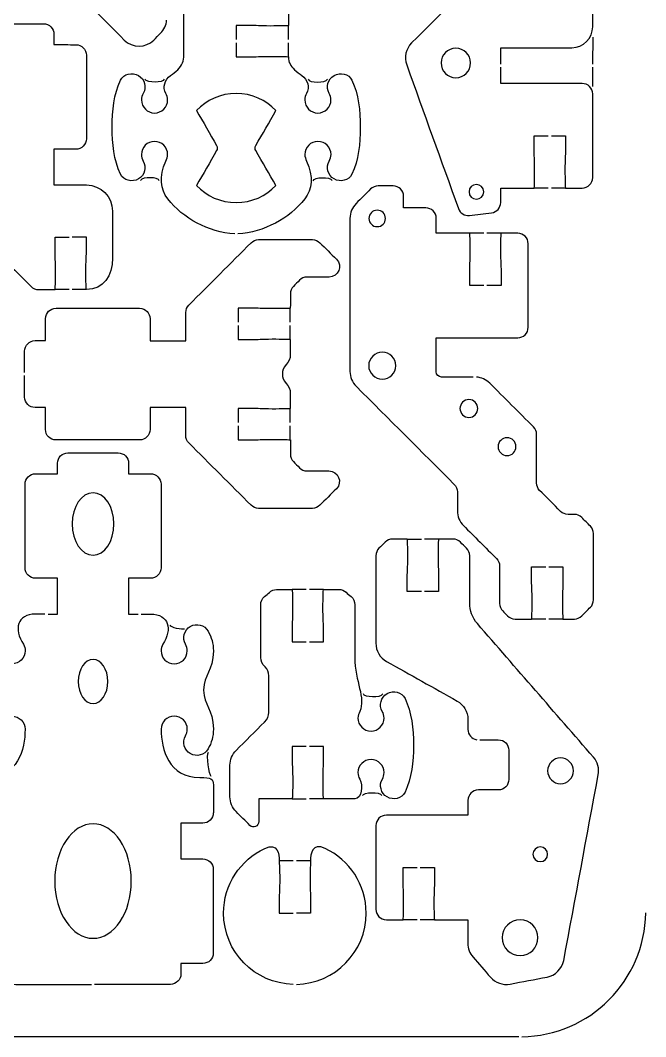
# Model space of a CAD drawing. Extents: x 0 to 410, y 0 to 455.
# Drawn here: x 75.2 to 135, y 230 to 327.2 of the extents above; entities that cross this region are included whole.
import ezdxf

# ---------------------------------------------------------------- set-up
doc = ezdxf.new("R2010")
doc.units = 0
doc.header["$MEASUREMENT"] = 0
doc.layers.add('DEFAULT', color=18, linetype='CONTINUOUS')

msp = doc.modelspace()

# ---------------------------------------------------------------- linework, layer by layer
at = {"layer": 'DEFAULT', "color": 1}
for points in [[(100.879, 325.335), (100.879, 326.687)], [(129.981, 325.565), (129.977, 323.004)], [(100.879, 323.684), (100.879, 325.036)], [(129.977, 322.704), (129.977, 320.841)], [(125.728, 311.14), (124.381, 311.14)], [(127.379, 311.14), (126.028, 311.14)], [(119.562, 306.829), (118.214, 306.829)], [(121.213, 306.829), (119.862, 306.829)], [(79.899, 301.435), (78.551, 301.435)], [(81.55, 301.435), (80.199, 301.435)], [(101.058, 298.309), (101.058, 299.66)], [(101.058, 296.658), (101.058, 298.009)], [(101.058, 288.714), (101.058, 290.065)], [(101.058, 287.063), (101.058, 288.414)], [(112.242, 277.58), (112.245, 277.58), (113.593, 277.58)], [(115.244, 277.58), (113.893, 277.58)], [(102.579, 272.757), (101.231, 272.757)], [(104.23, 272.757), (102.879, 272.757)], [(125.488, 269.935), (124.141, 269.935)], [(127.139, 269.935), (125.788, 269.935)], [(101.231, 252.755), (101.238, 252.755), (102.579, 252.755)], [(104.23, 252.755), (102.879, 252.755)], [(101.344, 246.818), (99.993, 246.818)], [(102.995, 246.818), (101.644, 246.818)], [(113.194, 241.177), (111.843, 241.177)], [(114.845, 241.177), (113.494, 241.177)], [(122.901, 230), (17.203, 230)]]:
    msp.add_lwpolyline(points, dxfattribs=at)
for points, knots in [([(125.33, 329.541), (124.88, 329.541), (124.431, 329.541), (123.982, 329.541), (123.982, 330.04), (123.982, 330.54), (123.982, 331.04), (123.982, 331.326), (124.031, 331.823), (124.031, 332.79), (124.031, 333.756), (124.01, 334.539), (123.982, 334.539), (123.522, 334.539), (123.062, 334.539), (122.603, 334.539), (122.338, 334.539), (122.088, 334.434), (121.901, 334.25), (121.702, 334.053), (121.503, 333.855), (121.304, 333.657), (118.422, 330.776), (115.54, 327.895), (112.658, 325.014), (112.111, 324.464), (111.928, 323.649), (112.192, 322.922), (113.84, 318.341), (115.487, 313.76), (117.135, 309.178), (117.29, 308.741), (117.731, 308.469), (118.193, 308.526), (118.894, 308.609), (119.595, 308.693), (120.295, 308.776), (120.8, 308.836), (121.181, 309.263), (121.181, 309.771), (121.181, 310.227), (121.181, 310.683), (121.181, 311.14), (122.247, 311.14), (123.314, 311.14), (124.381, 311.14), (124.409, 311.14), (124.43, 311.923), (124.43, 312.889), (124.43, 313.856), (124.381, 314.353), (124.381, 314.639), (124.381, 315.139), (124.381, 315.639), (124.381, 316.138), (124.83, 316.138), (125.279, 316.138), (125.728, 316.138)], [0, 0, 0, 0, 3.82, 3.82, 3.82, 8.07, 8.07, 8.07, 9.07, 9.07, 9.07, 10.07, 10.07, 10.07, 13.98, 13.98, 13.98, 14.98, 14.98, 14.98, 17.36296, 17.36296, 17.36296, 52.018264, 52.018264, 52.018264, 53.018264, 53.018264, 53.018264, 94.4207, 94.4207, 94.4207, 95.4207, 95.4207, 95.4207, 101.422842, 101.422842, 101.422842, 102.422842, 102.422842, 102.422842, 106.302842, 106.302842, 106.302842, 115.372842, 115.372842, 115.372842, 116.372842, 116.372842, 116.372842, 117.372842, 117.372842, 117.372842, 121.622842, 121.622842, 121.622842, 125.442842, 125.442842, 125.442842, 125.442842]), ([(121.181, 323.004), (121.181, 323.523), (121.181, 324.043), (121.181, 324.563), (123.448, 324.563), (125.715, 324.563), (127.982, 324.563), (129.087, 324.563), (129.983, 325.459), (129.983, 326.563), (129.983, 328.691), (129.983, 330.82), (129.983, 332.948), (129.983, 333.216), (129.877, 333.47), (129.686, 333.657), (129.49, 333.854), (129.294, 334.05), (129.097, 334.247), (128.91, 334.434), (128.656, 334.539), (128.392, 334.539), (127.921, 334.539), (127.451, 334.539), (126.981, 334.539), (126.956, 334.539), (126.931, 333.756), (126.931, 332.79), (126.931, 331.823), (126.981, 331.326), (126.981, 331.04), (126.981, 330.54), (126.981, 330.04), (126.981, 329.541), (126.53, 329.541), (126.08, 329.541), (125.629, 329.541)], [0, 0, 0, 0, 4.42, 4.42, 4.42, 23.7, 23.7, 23.7, 24.7, 24.7, 24.7, 42.8, 42.8, 42.8, 43.8, 43.8, 43.8, 46.161737, 46.161737, 46.161737, 47.161737, 47.161737, 47.161737, 51.161737, 51.161737, 51.161737, 52.161737, 52.161737, 52.161737, 53.161737, 53.161737, 53.161737, 57.411737, 57.411737, 57.411737, 61.241737, 61.241737, 61.241737, 61.241737]), ([(84.234, 334.088), (84.234, 333.637), (84.234, 333.187), (84.234, 332.737), (83.735, 332.738), (83.235, 332.739), (82.735, 332.74), (82.449, 332.74), (81.948, 332.79), (80.982, 332.79), (80.033, 332.786), (79.257, 332.765), (79.232, 332.74), (79.232, 332.378), (79.232, 332.016), (79.232, 331.654), (79.232, 331.389), (79.338, 331.135), (79.525, 330.948), (81.408, 329.064), (83.29, 327.18), (85.173, 325.297), (85.953, 324.513), (87.219, 324.513), (88.002, 325.297), (88.217, 325.512), (88.433, 325.727), (88.648, 325.942), (88.986, 326.281), (89.191, 326.729), (89.226, 327.209)], [0, 0, 0, 0, 3.83, 3.83, 3.83, 8.080012, 8.080012, 8.080012, 9.080012, 9.080012, 9.080012, 10.080012, 10.080012, 10.080012, 13.160012, 13.160012, 13.160012, 14.160012, 14.160012, 14.160012, 36.808643, 36.808643, 36.808643, 37.808643, 37.808643, 37.808643, 40.396654, 40.396654, 40.396654, 41.396654, 41.396654, 41.396654, 41.396654]), ([(95.735, 306.769), (93.216, 306.906), (90.8, 308.247), (89.332, 310.106), (88.637, 310.988), (88.482, 312.247), (89.152, 313.725), (89.24, 313.916), (89.322, 314.124), (89.322, 314.35), (89.322, 315.041), (88.761, 315.602), (88.073, 315.602), (87.381, 315.602), (86.82, 315.041), (86.82, 314.35), (86.82, 314.124), (86.88, 313.912), (86.99, 313.729), (87.335, 313.129), (87.131, 312.364), (86.531, 312.018), (85.935, 311.672), (85.113, 311.849), (84.82, 312.473), (84.185, 313.821), (84.016, 315.384), (84.016, 316.964), (84.016, 318.541), (84.185, 320.097), (84.82, 321.448), (85.116, 322.072), (85.935, 322.245), (86.535, 321.899), (87.131, 321.557), (87.339, 320.792), (86.993, 320.195), (86.887, 320.012), (86.824, 319.797), (86.824, 319.571), (86.824, 318.88), (87.385, 318.319), (88.073, 318.319), (88.764, 318.319), (89.325, 318.88), (89.325, 319.571), (89.325, 319.797), (89.265, 320.008), (89.156, 320.192), (88.81, 320.788), (89.053, 321.48), (89.604, 321.899), (89.815, 322.062), (90.105, 322.259), (90.299, 322.453), (90.673, 322.827), (90.884, 323.335), (90.884, 323.868), (90.883, 325.171), (90.882, 326.474), (90.881, 327.777), (90.881, 328.041), (90.987, 328.295), (91.177, 328.482), (91.452, 328.759), (91.727, 329.035), (92.003, 329.311), (92.193, 329.498), (92.447, 329.6), (92.712, 329.6), (94.825, 329.6), (96.938, 329.6), (99.051, 329.6), (99.316, 329.6), (99.57, 329.495), (99.757, 329.308), (100.033, 329.031), (100.309, 328.755), (100.586, 328.479), (100.776, 328.292), (100.879, 328.038), (100.879, 327.773), (100.879, 327.411), (100.879, 327.049), (100.879, 326.687), (100.879, 326.662), (100.095, 326.637), (99.129, 326.637), (98.162, 326.637), (97.665, 326.687), (97.379, 326.687), (96.879, 326.687), (96.379, 326.687), (95.88, 326.687), (95.88, 326.236), (95.88, 325.786), (95.88, 325.335)], [0, 0, 0, 0, 1, 1, 1, 2, 2, 2, 3, 3, 3, 4, 4, 4, 5, 5, 5, 6, 6, 6, 7, 7, 7, 8, 8, 8, 9, 9, 9, 10, 10, 10, 11, 11, 11, 12, 12, 12, 13, 13, 13, 14, 14, 14, 15, 15, 15, 16, 16, 16, 17, 17, 17, 18, 18, 18, 19, 19, 19, 30.080005, 30.080005, 30.080005, 31.080005, 31.080005, 31.080005, 34.396343, 34.396343, 34.396343, 35.396343, 35.396343, 35.396343, 53.366343, 53.366343, 53.366343, 54.366343, 54.366343, 54.366343, 57.689745, 57.689745, 57.689745, 58.689745, 58.689745, 58.689745, 61.769745, 61.769745, 61.769745, 62.769745, 62.769745, 62.769745, 63.769745, 63.769745, 63.769745, 68.019745, 68.019745, 68.019745, 71.849745, 71.849745, 71.849745, 71.849745]), ([(70.201, 326.852), (72.618, 326.852), (75.034, 326.852), (77.451, 326.852), (78.004, 326.852), (78.452, 326.404), (78.452, 325.85), (78.452, 325.519), (78.452, 325.187), (78.452, 324.856), (79.151, 324.854), (79.849, 324.853), (80.548, 324.852), (81.102, 324.852), (81.55, 324.404), (81.55, 323.85), (81.55, 321.186), (81.55, 318.521), (81.55, 315.856), (81.55, 315.306), (81.098, 314.854), (80.548, 314.854), (79.849, 314.854), (79.151, 314.854), (78.452, 314.854), (78.452, 313.715), (78.452, 312.575), (78.452, 311.436), (79.486, 311.436), (80.52, 311.436), (81.553, 311.436), (82.933, 311.436), (84.051, 310.318), (84.051, 308.938), (84.051, 307.438), (84.051, 305.937), (84.051, 304.437), (84.051, 302.779), (83.208, 301.435), (81.55, 301.435), (81.522, 301.435), (81.5, 302.218), (81.5, 303.184), (81.5, 304.151), (81.55, 304.649), (81.55, 304.934), (81.55, 305.434), (81.55, 305.934), (81.55, 306.434), (81.099, 306.434), (80.649, 306.434), (80.199, 306.434)], [0, 0, 0, 0, 20.55, 20.55, 20.55, 21.55, 21.55, 21.55, 24.37, 24.37, 24.37, 30.310008, 30.310008, 30.310008, 31.310008, 31.310008, 31.310008, 53.970008, 53.970008, 53.970008, 54.970008, 54.970008, 54.970008, 60.910008, 60.910008, 60.910008, 70.600008, 70.600008, 70.600008, 79.390008, 79.390008, 79.390008, 80.390008, 80.390008, 80.390008, 93.150008, 93.150008, 93.150008, 94.150008, 94.150008, 94.150008, 95.150008, 95.150008, 95.150008, 96.150008, 96.150008, 96.150008, 100.400008, 100.400008, 100.400008, 104.230008, 104.230008, 104.230008, 104.230008]), ([(95.88, 325.036), (95.88, 324.586), (95.88, 324.137), (95.88, 323.688), (96.379, 323.688), (96.879, 323.688), (97.379, 323.688), (97.665, 323.688), (98.162, 323.737), (99.129, 323.737), (100.05, 323.737), (100.804, 323.72), (100.875, 323.688), (100.875, 323.155), (101.087, 322.827), (101.461, 322.453), (101.651, 322.259), (101.944, 322.062), (102.159, 321.899), (102.702, 321.48), (102.96, 320.788), (102.614, 320.192), (102.505, 320.008), (102.445, 319.797), (102.445, 319.571), (102.445, 318.88), (103.006, 318.319), (103.697, 318.319), (104.385, 318.319), (104.946, 318.88), (104.946, 319.571), (104.946, 319.797), (104.883, 320.012), (104.777, 320.195), (104.435, 320.792), (104.639, 321.557), (105.239, 321.899), (105.835, 322.245), (106.657, 322.072), (106.95, 321.448), (107.585, 320.097), (107.754, 318.541), (107.754, 316.964), (107.754, 315.384), (107.585, 313.821), (106.95, 312.473), (106.657, 311.849), (105.835, 311.672), (105.239, 312.018), (104.639, 312.364), (104.435, 313.129), (104.78, 313.729), (104.89, 313.912), (104.95, 314.124), (104.95, 314.35), (104.95, 315.041), (104.389, 315.602), (103.697, 315.602), (103.009, 315.602), (102.448, 315.041), (102.448, 314.35), (102.448, 314.124), (102.53, 313.916), (102.618, 313.725), (103.292, 312.247), (103.133, 310.988), (102.438, 310.106), (100.97, 308.243), (98.55, 306.906), (96.035, 306.765)], [0, 0, 0, 0, 3.82, 3.82, 3.82, 8.07, 8.07, 8.07, 9.07, 9.07, 9.07, 10.07, 10.07, 10.07, 11.07, 11.07, 11.07, 12.07, 12.07, 12.07, 13.07, 13.07, 13.07, 14.07, 14.07, 14.07, 15.07, 15.07, 15.07, 16.07, 16.07, 16.07, 17.07, 17.07, 17.07, 18.07, 18.07, 18.07, 19.07, 19.07, 19.07, 20.07, 20.07, 20.07, 21.07, 21.07, 21.07, 22.07, 22.07, 22.07, 23.07, 23.07, 23.07, 24.07, 24.07, 24.07, 25.07, 25.07, 25.07, 26.07, 26.07, 26.07, 27.07, 27.07, 27.07, 28.07, 28.07, 28.07, 29.07, 29.07, 29.07, 29.07]), ([(118.302, 323.103), (118.302, 322.323), (117.67, 321.692), (116.891, 321.692), (116.115, 321.692), (115.484, 322.323), (115.484, 323.103), (115.484, 323.883), (116.115, 324.514), (116.891, 324.514), (117.67, 324.514), (118.302, 323.883), (118.302, 323.103)], [1, 1, 1, 1, 2, 2, 2, 3, 3, 3, 4, 4, 4, 5, 5, 5, 5]), ([(126.028, 316.138), (126.478, 316.138), (126.929, 316.138), (127.379, 316.138), (127.379, 315.639), (127.379, 315.139), (127.379, 314.639), (127.379, 314.353), (127.33, 313.856), (127.33, 312.889), (127.33, 311.923), (127.355, 311.14), (127.379, 311.14), (127.912, 311.141), (128.445, 311.142), (128.977, 311.143), (129.531, 311.143), (129.979, 311.591), (129.979, 312.145), (129.979, 314.81), (129.979, 317.474), (129.979, 320.139), (129.979, 320.689), (129.528, 321.141), (128.977, 321.141), (126.378, 321.141), (123.78, 321.141), (121.181, 321.141), (121.181, 321.662), (121.181, 322.183), (121.181, 322.704)], [0, 0, 0, 0, 3.83, 3.83, 3.83, 8.08, 8.08, 8.08, 9.08, 9.08, 9.08, 10.08, 10.08, 10.08, 14.610011, 14.610011, 14.610011, 15.610011, 15.610011, 15.610011, 38.270011, 38.270011, 38.270011, 39.270011, 39.270011, 39.270011, 61.370011, 61.370011, 61.370011, 65.800011, 65.800011, 65.800011, 65.800011]), ([(94.005, 315.221), (93.364, 316.331), (92.723, 317.441), (92.082, 318.551), (93.035, 319.56), (94.382, 320.188), (95.878, 320.188), (97.377, 320.188), (98.728, 319.557), (99.677, 318.544), (99.038, 317.436), (98.398, 316.329), (97.758, 315.221), (97.666, 315.066), (97.666, 314.875), (97.758, 314.72), (98.398, 313.611), (99.038, 312.502), (99.677, 311.393), (98.725, 310.381), (97.377, 309.749), (95.878, 309.749), (94.382, 309.749), (93.035, 310.381), (92.082, 311.39), (92.723, 312.5), (93.364, 313.61), (94.005, 314.72), (94.093, 314.875), (94.093, 315.066), (94.005, 315.221)], [0, 0, 0, 0, 10.90028, 10.90028, 10.90028, 11.90028, 11.90028, 11.90028, 12.90028, 12.90028, 12.90028, 23.778239, 23.778239, 23.778239, 24.778239, 24.778239, 24.778239, 35.664859, 35.664859, 35.664859, 36.664859, 36.664859, 36.664859, 37.664859, 37.664859, 37.664859, 48.565139, 48.565139, 48.565139, 49.565139, 49.565139, 49.565139, 49.565139]), ([(119.562, 301.83), (119.112, 301.83), (118.663, 301.83), (118.214, 301.83), (118.214, 302.33), (118.214, 302.829), (118.214, 303.329), (118.214, 303.611), (118.263, 304.109), (118.263, 305.079), (118.263, 306.046), (118.242, 306.829), (118.214, 306.829), (117.147, 306.829), (116.081, 306.829), (115.014, 306.829), (115.014, 307.301), (115.014, 307.774), (115.014, 308.247), (115.014, 308.797), (114.57, 309.249), (114.016, 309.249), (113.31, 309.249), (112.605, 309.249), (111.899, 309.249), (111.899, 309.616), (111.899, 309.983), (111.899, 310.349), (111.899, 310.9), (111.455, 311.344), (110.901, 311.344), (110.418, 311.344), (109.934, 311.344), (109.451, 311.344), (109.186, 311.344), (108.929, 311.238), (108.742, 311.055), (108.279, 310.593), (107.815, 310.131), (107.352, 309.669), (106.978, 309.291), (106.766, 308.783), (106.766, 308.247), (106.766, 303.369), (106.766, 298.491), (106.766, 293.614), (106.766, 293.077), (106.978, 292.569), (107.352, 292.195), (110.482, 289.066), (113.613, 285.937), (116.743, 282.808), (116.93, 282.618), (117.036, 282.367), (117.036, 282.102), (117.036, 281.497), (117.036, 280.891), (117.036, 280.286), (117.036, 279.753), (117.247, 279.245), (117.621, 278.871), (118.676, 277.817), (119.731, 276.764), (120.786, 275.71), (120.973, 275.52), (121.079, 275.269), (121.079, 275.005), (121.079, 273.808), (121.079, 272.61), (121.079, 271.413), (121.079, 271.149), (121.184, 270.891), (121.371, 270.708), (121.529, 270.548), (121.687, 270.388), (121.844, 270.228), (122.031, 270.045), (122.289, 269.935), (122.553, 269.935), (123.082, 269.935), (123.612, 269.935), (124.141, 269.935), (124.165, 269.935), (124.19, 270.718), (124.19, 271.685), (124.19, 272.652), (124.141, 273.153), (124.141, 273.438), (124.141, 273.938), (124.141, 274.438), (124.141, 274.938), (124.59, 274.938), (125.039, 274.938), (125.488, 274.938)], [0, 0, 0, 0, 3.82, 3.82, 3.82, 8.07, 8.07, 8.07, 9.07, 9.07, 9.07, 10.07, 10.07, 10.07, 19.14, 19.14, 19.14, 23.16, 23.16, 23.16, 24.16, 24.16, 24.16, 30.16, 30.16, 30.16, 33.28, 33.28, 33.28, 34.28, 34.28, 34.28, 38.39, 38.39, 38.39, 39.39, 39.39, 39.39, 44.954935, 44.954935, 44.954935, 45.954935, 45.954935, 45.954935, 87.434935, 87.434935, 87.434935, 88.434935, 88.434935, 88.434935, 126.074229, 126.074229, 126.074229, 127.074229, 127.074229, 127.074229, 132.224229, 132.224229, 132.224229, 133.224229, 133.224229, 133.224229, 145.902656, 145.902656, 145.902656, 146.902656, 146.902656, 146.902656, 157.082656, 157.082656, 157.082656, 158.082656, 158.082656, 158.082656, 159.991897, 159.991897, 159.991897, 160.991897, 160.991897, 160.991897, 165.491897, 165.491897, 165.491897, 166.491897, 166.491897, 166.491897, 167.491897, 167.491897, 167.491897, 171.741897, 171.741897, 171.741897, 175.561897, 175.561897, 175.561897, 175.561897]), ([(119.561, 310.781), (119.561, 310.392), (119.248, 310.075), (118.856, 310.075), (118.468, 310.075), (118.15, 310.392), (118.15, 310.781), (118.15, 311.172), (118.468, 311.486), (118.856, 311.486), (119.248, 311.486), (119.561, 311.172), (119.561, 310.781)], [1, 1, 1, 1, 2, 2, 2, 3, 3, 3, 4, 4, 4, 5, 5, 5, 5]), ([(109.368, 307.451), (108.934, 307.451), (108.581, 307.8), (108.581, 308.234), (108.581, 308.668), (108.934, 309.021), (109.368, 309.021), (109.802, 309.021), (110.155, 308.668), (110.155, 308.234), (110.155, 307.8), (109.802, 307.451), (109.368, 307.451)], [1, 1, 1, 1, 2, 2, 2, 3, 3, 3, 4, 4, 4, 5, 5, 5, 5]), ([(60.2, 306.434), (60.65, 306.434), (61.1, 306.434), (61.551, 306.434), (61.551, 305.934), (61.551, 305.434), (61.551, 304.934), (61.551, 304.649), (61.501, 304.151), (61.501, 303.184), (61.501, 302.218), (61.523, 301.435), (61.551, 301.435), (62.079, 301.435), (62.607, 301.435), (63.135, 301.435), (63.399, 301.435), (63.653, 301.541), (63.84, 301.731), (64.43, 302.32), (65.019, 302.909), (65.608, 303.498), (65.982, 303.876), (66.493, 304.084), (67.022, 304.084), (69.04, 304.084), (71.058, 304.084), (73.076, 304.084), (73.609, 304.084), (74.117, 303.876), (74.491, 303.498), (75.08, 302.909), (75.669, 302.32), (76.258, 301.731), (76.445, 301.541), (76.699, 301.435), (76.967, 301.435), (77.495, 301.435), (78.023, 301.435), (78.551, 301.435), (78.576, 301.435), (78.601, 302.218), (78.601, 303.184), (78.601, 304.151), (78.551, 304.649), (78.551, 304.934), (78.551, 305.434), (78.551, 305.934), (78.551, 306.434), (79, 306.434), (79.45, 306.434), (79.899, 306.434)], [0, 0, 0, 0, 3.83, 3.83, 3.83, 8.08, 8.08, 8.08, 9.08, 9.08, 9.08, 10.08, 10.08, 10.08, 14.57, 14.57, 14.57, 15.57, 15.57, 15.57, 22.65521, 22.65521, 22.65521, 23.65521, 23.65521, 23.65521, 40.81521, 40.81521, 40.81521, 41.81521, 41.81521, 41.81521, 48.90042, 48.90042, 48.90042, 49.90042, 49.90042, 49.90042, 54.39042, 54.39042, 54.39042, 55.39042, 55.39042, 55.39042, 56.39042, 56.39042, 56.39042, 60.64042, 60.64042, 60.64042, 64.46042, 64.46042, 64.46042, 64.46042]), ([(75.644, 293.504), (75.644, 294.186), (75.644, 294.868), (75.644, 295.55), (75.644, 296.101), (76.092, 296.552), (76.646, 296.552), (76.978, 296.552), (77.309, 296.552), (77.641, 296.552), (77.642, 297.251), (77.643, 297.949), (77.645, 298.648), (77.645, 299.202), (78.093, 299.65), (78.646, 299.65), (81.312, 299.648), (83.978, 299.647), (86.644, 299.646), (87.194, 299.646), (87.642, 299.198), (87.642, 298.644), (87.642, 297.946), (87.642, 297.247), (87.642, 296.549), (88.782, 296.549), (89.921, 296.549), (91.061, 296.549), (91.061, 297.447), (91.061, 298.346), (91.061, 299.244), (91.061, 299.509), (91.167, 299.763), (91.354, 299.953), (93.342, 301.942), (95.331, 303.93), (97.319, 305.919), (97.506, 306.105), (97.76, 306.211), (98.025, 306.211), (99.743, 306.211), (101.461, 306.211), (103.179, 306.211), (103.443, 306.211), (103.701, 306.105), (103.888, 305.919), (104.415, 305.392), (104.941, 304.865), (105.468, 304.338), (106.096, 303.707), (105.652, 302.631), (104.759, 302.631), (104.057, 302.631), (103.355, 302.631), (102.653, 302.631), (102.385, 302.631), (102.131, 302.525), (101.944, 302.338), (101.748, 302.14), (101.551, 301.943), (101.355, 301.745), (101.168, 301.558), (101.062, 301.304), (101.062, 301.036), (101.062, 300.577), (101.062, 300.119), (101.058, 299.66), (101.058, 299.632), (100.275, 299.611), (99.309, 299.611), (98.342, 299.611), (97.845, 299.66), (97.559, 299.66), (97.059, 299.66), (96.559, 299.66), (96.06, 299.66), (96.06, 299.21), (96.06, 298.759), (96.06, 298.309)], [0, 0, 0, 0, 5.8, 5.8, 5.8, 6.8, 6.8, 6.8, 9.62, 9.62, 9.62, 15.560008, 15.560008, 15.560008, 16.560008, 16.560008, 16.560008, 39.230011, 39.230011, 39.230011, 40.230011, 40.230011, 40.230011, 46.170011, 46.170011, 46.170011, 55.860011, 55.860011, 55.860011, 63.500011, 63.500011, 63.500011, 64.500011, 64.500011, 64.500011, 88.414362, 88.414362, 88.414362, 89.414362, 89.414362, 89.414362, 104.024362, 104.024362, 104.024362, 105.024362, 105.024362, 105.024362, 111.360039, 111.360039, 111.360039, 112.360039, 112.360039, 112.360039, 118.330039, 118.330039, 118.330039, 119.330039, 119.330039, 119.330039, 121.698857, 121.698857, 121.698857, 122.698857, 122.698857, 122.698857, 126.608857, 126.608857, 126.608857, 127.608857, 127.608857, 127.608857, 128.608857, 128.608857, 128.608857, 132.858857, 132.858857, 132.858857, 136.688857, 136.688857, 136.688857, 136.688857]), ([(118.563, 293.074), (117.547, 293.074), (116.531, 293.074), (115.515, 293.074), (115.24, 293.074), (115.014, 293.296), (115.014, 293.575), (115.014, 294.658), (115.014, 295.741), (115.014, 296.824), (117.613, 296.824), (120.212, 296.824), (122.811, 296.824), (123.361, 296.824), (123.813, 297.275), (123.813, 297.829), (123.813, 300.493), (123.813, 303.156), (123.813, 305.82), (123.813, 306.377), (123.365, 306.825), (122.811, 306.825), (122.278, 306.826), (121.745, 306.828), (121.213, 306.829), (121.188, 306.829), (121.163, 306.046), (121.163, 305.079), (121.163, 304.109), (121.213, 303.611), (121.213, 303.329), (121.213, 302.829), (121.213, 302.33), (121.213, 301.83), (120.762, 301.83), (120.312, 301.83), (119.862, 301.83)], [0, 0, 0, 0, 8.64, 8.64, 8.64, 9.64, 9.64, 9.64, 18.85, 18.85, 18.85, 40.95, 40.95, 40.95, 41.95, 41.95, 41.95, 64.6, 64.6, 64.6, 65.6, 65.6, 65.6, 70.130011, 70.130011, 70.130011, 71.130011, 71.130011, 71.130011, 72.130011, 72.130011, 72.130011, 76.380011, 76.380011, 76.380011, 80.210011, 80.210011, 80.210011, 80.210011]), ([(96.06, 298.009), (96.06, 297.56), (96.06, 297.111), (96.06, 296.662), (96.559, 296.662), (97.059, 296.662), (97.559, 296.662), (97.845, 296.662), (98.342, 296.711), (99.309, 296.711), (100.275, 296.711), (101.058, 296.686), (101.058, 296.662), (101.058, 296.174), (101.058, 295.686), (101.058, 295.198), (101.058, 294.845), (100.903, 294.517), (100.656, 294.259), (100.177, 293.758), (100.177, 292.965), (100.656, 292.464), (100.903, 292.21), (101.058, 291.881), (101.058, 291.525), (101.058, 291.038), (101.058, 290.552), (101.058, 290.065), (101.058, 290.036), (100.275, 290.015), (99.309, 290.015), (98.342, 290.015), (97.845, 290.065), (97.559, 290.065), (97.059, 290.065), (96.559, 290.065), (96.06, 290.065), (96.06, 289.614), (96.06, 289.164), (96.06, 288.714)], [0, 0, 0, 0, 3.82, 3.82, 3.82, 8.07, 8.07, 8.07, 9.07, 9.07, 9.07, 10.07, 10.07, 10.07, 14.22, 14.22, 14.22, 15.22, 15.22, 15.22, 16.22, 16.22, 16.22, 17.22, 17.22, 17.22, 21.36, 21.36, 21.36, 22.36, 22.36, 22.36, 23.36, 23.36, 23.36, 27.61, 27.61, 27.61, 31.44, 31.44, 31.44, 31.44]), ([(109.855, 292.864), (109.139, 292.864), (108.557, 293.442), (108.557, 294.158), (108.557, 294.878), (109.139, 295.46), (109.855, 295.46), (110.575, 295.46), (111.157, 294.878), (111.157, 294.158), (111.157, 293.442), (110.575, 292.864), (109.855, 292.864)], [1, 1, 1, 1, 2, 2, 2, 3, 3, 3, 4, 4, 4, 5, 5, 5, 5]), ([(96.06, 288.414), (96.06, 287.964), (96.06, 287.515), (96.06, 287.066), (96.559, 287.066), (97.059, 287.066), (97.559, 287.066), (97.845, 287.066), (98.342, 287.115), (99.309, 287.115), (100.275, 287.115), (101.058, 287.091), (101.062, 287.066), (101.062, 286.607), (101.062, 286.149), (101.062, 285.69), (101.062, 285.422), (101.168, 285.168), (101.355, 284.981), (101.551, 284.784), (101.748, 284.586), (101.944, 284.388), (102.131, 284.202), (102.385, 284.096), (102.653, 284.096), (103.354, 284.096), (104.055, 284.096), (104.756, 284.096), (105.648, 284.096), (106.093, 283.016), (105.465, 282.388), (104.938, 281.861), (104.411, 281.335), (103.884, 280.808), (103.697, 280.617), (103.44, 280.515), (103.175, 280.515), (101.457, 280.515), (99.739, 280.515), (98.021, 280.515), (97.756, 280.515), (97.502, 280.617), (97.315, 280.808), (95.327, 282.795), (93.338, 284.782), (91.35, 286.77), (91.163, 286.96), (91.057, 287.214), (91.057, 287.479), (91.058, 288.371), (91.06, 289.264), (91.061, 290.156), (89.921, 290.156), (88.782, 290.156), (87.642, 290.156), (87.641, 289.456), (87.64, 288.755), (87.639, 288.054), (87.639, 287.504), (87.191, 287.055), (86.64, 287.055), (83.973, 287.055), (81.306, 287.055), (78.639, 287.055), (78.086, 287.055), (77.641, 287.5), (77.641, 288.054), (77.641, 288.755), (77.641, 289.456), (77.641, 290.156), (77.309, 290.158), (76.978, 290.159), (76.646, 290.16), (76.092, 290.16), (75.644, 290.608), (75.644, 291.158), (75.644, 291.84), (75.644, 292.522), (75.644, 293.204)], [0, 0, 0, 0, 3.82, 3.82, 3.82, 8.07, 8.07, 8.07, 9.07, 9.07, 9.07, 10.08, 10.08, 10.08, 13.98, 13.98, 13.98, 14.98, 14.98, 14.98, 17.348818, 17.348818, 17.348818, 18.348818, 18.348818, 18.348818, 24.308818, 24.308818, 24.308818, 25.308818, 25.308818, 25.308818, 31.644495, 31.644495, 31.644495, 32.644495, 32.644495, 32.644495, 47.254495, 47.254495, 47.254495, 48.254495, 48.254495, 48.254495, 72.161776, 72.161776, 72.161776, 73.161776, 73.161776, 73.161776, 80.751783, 80.751783, 80.751783, 90.441783, 90.441783, 90.441783, 96.401791, 96.401791, 96.401791, 97.401791, 97.401791, 97.401791, 120.081791, 120.081791, 120.081791, 121.081791, 121.081791, 121.081791, 127.041791, 127.041791, 127.041791, 129.861809, 129.861809, 129.861809, 130.861809, 130.861809, 130.861809, 136.661809, 136.661809, 136.661809, 136.661809]), ([(125.788, 274.938), (126.239, 274.938), (126.689, 274.938), (127.139, 274.938), (127.139, 274.438), (127.139, 273.938), (127.139, 273.438), (127.139, 273.153), (127.09, 272.652), (127.09, 271.685), (127.09, 270.718), (127.111, 269.935), (127.139, 269.935), (127.501, 269.935), (127.864, 269.935), (128.226, 269.935), (128.49, 269.935), (128.744, 270.045), (128.931, 270.228), (129.208, 270.506), (129.484, 270.783), (129.76, 271.061), (129.947, 271.244), (130.053, 271.502), (130.053, 271.766), (130.053, 273.879), (130.053, 275.992), (130.053, 278.106), (130.053, 278.377), (129.947, 278.628), (129.76, 278.818), (129.484, 279.092), (129.208, 279.366), (128.931, 279.64), (128.744, 279.827), (128.49, 279.933), (128.226, 279.933), (128.025, 279.933), (127.824, 279.933), (127.623, 279.933), (127.355, 279.933), (127.101, 280.039), (126.914, 280.229), (126.244, 280.898), (125.575, 281.567), (124.906, 282.237), (124.719, 282.42), (124.613, 282.678), (124.613, 282.942), (124.613, 284.493), (124.613, 286.044), (124.613, 287.595), (124.613, 287.86), (124.508, 288.11), (124.321, 288.301), (122.924, 289.698), (121.527, 291.095), (120.13, 292.492), (119.791, 292.83), (119.343, 293.035), (118.863, 293.067)], [0, 0, 0, 0, 3.83, 3.83, 3.83, 8.08, 8.08, 8.08, 9.08, 9.08, 9.08, 10.08, 10.08, 10.08, 13.16, 13.16, 13.16, 14.16, 14.16, 14.16, 17.49048, 17.49048, 17.49048, 18.49048, 18.49048, 18.49048, 36.46048, 36.46048, 36.46048, 37.46048, 37.46048, 37.46048, 40.76977, 40.76977, 40.76977, 41.76977, 41.76977, 41.76977, 43.47977, 43.47977, 43.47977, 44.47977, 44.47977, 44.47977, 52.526646, 52.526646, 52.526646, 53.526646, 53.526646, 53.526646, 66.716646, 66.716646, 66.716646, 67.716646, 67.716646, 67.716646, 84.517503, 84.517503, 84.517503, 85.517503, 85.517503, 85.517503, 85.517503]), ([(118.142, 289.212), (117.669, 289.212), (117.288, 289.593), (117.288, 290.066), (117.288, 290.535), (117.669, 290.916), (118.142, 290.916), (118.611, 290.916), (118.992, 290.535), (118.992, 290.066), (118.992, 289.593), (118.611, 289.212), (118.142, 289.212)], [1, 1, 1, 1, 2, 2, 2, 3, 3, 3, 4, 4, 4, 5, 5, 5, 5]), ([(121.789, 285.565), (121.317, 285.565), (120.936, 285.946), (120.936, 286.418), (120.936, 286.888), (121.317, 287.269), (121.789, 287.269), (122.259, 287.269), (122.64, 286.888), (122.64, 286.418), (122.64, 285.946), (122.259, 285.565), (121.789, 285.565)], [1, 1, 1, 1, 2, 2, 2, 3, 3, 3, 4, 4, 4, 5, 5, 5, 5]), ([(77.892, 270.408), (78.191, 270.408), (78.491, 270.408), (78.791, 270.408), (78.791, 271.547), (78.791, 272.687), (78.791, 273.826), (78.09, 273.826), (77.389, 273.826), (76.689, 273.826), (76.138, 273.826), (75.69, 274.274), (75.69, 274.825), (75.69, 277.491), (75.69, 280.156), (75.69, 282.822), (75.69, 283.376), (76.135, 283.824), (76.689, 283.824), (77.389, 283.825), (78.09, 283.826), (78.791, 283.828), (78.791, 284.159), (78.791, 284.491), (78.791, 284.822), (78.791, 285.376), (79.239, 285.824), (79.789, 285.824), (81.39, 285.824), (82.99, 285.824), (84.591, 285.824), (85.145, 285.824), (85.593, 285.376), (85.593, 284.822), (85.593, 284.491), (85.593, 284.159), (85.593, 283.828), (86.291, 283.826), (86.99, 283.825), (87.688, 283.824), (88.242, 283.824), (88.69, 283.376), (88.69, 282.822), (88.69, 280.156), (88.69, 277.491), (88.69, 274.825), (88.69, 274.274), (88.242, 273.826), (87.688, 273.826), (86.99, 273.826), (86.291, 273.826), (85.593, 273.826), (85.593, 272.687), (85.593, 271.547), (85.593, 270.408), (85.893, 270.408), (86.192, 270.408), (86.492, 270.408)], [0, 0, 0, 0, 2.55, 2.55, 2.55, 12.24, 12.24, 12.24, 18.2, 18.2, 18.2, 19.2, 19.2, 19.2, 41.87, 41.87, 41.87, 42.87, 42.87, 42.87, 48.830008, 48.830008, 48.830008, 51.650008, 51.650008, 51.650008, 52.650008, 52.650008, 52.650008, 66.260008, 66.260008, 66.260008, 67.260008, 67.260008, 67.260008, 70.080008, 70.080008, 70.080008, 76.020017, 76.020017, 76.020017, 77.020017, 77.020017, 77.020017, 99.690017, 99.690017, 99.690017, 100.690017, 100.690017, 100.690017, 106.630017, 106.630017, 106.630017, 116.320017, 116.320017, 116.320017, 118.870017, 118.870017, 118.870017, 118.870017]), ([(84.184, 279.025), (84.184, 277.377), (83.292, 276.04), (82.188, 276.04), (81.087, 276.04), (80.191, 277.377), (80.191, 279.025), (80.191, 280.676), (81.087, 282.013), (82.188, 282.013), (83.292, 282.013), (84.184, 280.676), (84.184, 279.025)], [1, 1, 1, 1, 2, 2, 2, 3, 3, 3, 4, 4, 4, 5, 5, 5, 5]), ([(113.593, 272.581), (113.143, 272.581), (112.694, 272.581), (112.245, 272.581), (112.245, 273.081), (112.245, 273.581), (112.245, 274.08), (112.245, 274.366), (112.294, 274.863), (112.294, 275.83), (112.294, 276.797), (112.27, 277.58), (112.242, 277.58), (111.772, 277.58), (111.303, 277.58), (110.834, 277.58), (110.569, 277.58), (110.315, 277.474), (110.128, 277.287), (109.932, 277.091), (109.736, 276.894), (109.539, 276.698), (109.349, 276.511), (109.243, 276.257), (109.243, 275.989), (109.243, 273.201), (109.243, 270.413), (109.243, 267.624), (109.243, 266.901), (109.634, 266.235), (110.266, 265.882), (112.517, 264.62), (114.767, 263.358), (117.018, 262.096), (117.65, 261.744), (118.041, 261.077), (118.041, 260.354), (118.041, 260.029), (118.041, 259.705), (118.041, 259.38), (118.041, 258.883), (118.408, 258.466), (118.891, 258.392)], [0, 0, 0, 0, 3.82, 3.82, 3.82, 8.07, 8.07, 8.07, 9.07, 9.07, 9.07, 10.08, 10.08, 10.08, 14.07, 14.07, 14.07, 15.07, 15.07, 15.07, 17.431737, 17.431737, 17.431737, 18.431737, 18.431737, 18.431737, 42.141737, 42.141737, 42.141737, 43.141737, 43.141737, 43.141737, 65.084218, 65.084218, 65.084218, 66.084218, 66.084218, 66.084218, 68.844218, 68.844218, 68.844218, 69.844218, 69.844218, 69.844218, 69.844218]), ([(113.494, 246.176), (113.944, 246.176), (114.395, 246.176), (114.845, 246.176), (114.845, 245.676), (114.845, 245.176), (114.845, 244.676), (114.845, 244.391), (114.796, 243.893), (114.796, 242.927), (114.796, 241.96), (114.817, 241.177), (114.845, 241.177), (115.912, 241.177), (116.978, 241.177), (118.045, 241.177), (118.045, 240.424), (118.045, 239.672), (118.045, 238.919), (118.045, 238.436), (118.221, 237.97), (118.535, 237.607), (119.091, 236.967), (119.647, 236.327), (120.204, 235.688), (120.669, 235.148), (121.386, 234.901), (122.084, 235.031), (123.26, 235.252), (124.436, 235.473), (125.612, 235.695), (126.423, 235.85), (127.058, 236.481), (127.206, 237.293), (128.311, 243.206), (129.415, 249.12), (130.519, 255.034), (130.632, 255.634), (130.462, 256.251), (130.064, 256.713), (126.358, 260.975), (122.653, 265.236), (118.948, 269.498), (118.475, 270.045), (118.214, 270.743), (118.214, 271.466), (118.214, 272.974), (118.214, 274.481), (118.214, 275.989), (118.214, 276.257), (118.108, 276.511), (117.921, 276.698), (117.724, 276.894), (117.526, 277.091), (117.329, 277.287), (117.138, 277.474), (116.884, 277.58), (116.616, 277.58), (116.159, 277.58), (115.701, 277.58), (115.244, 277.58), (115.215, 277.58), (115.194, 276.797), (115.194, 275.83), (115.194, 274.863), (115.244, 274.366), (115.244, 274.08), (115.244, 273.581), (115.244, 273.081), (115.244, 272.581), (114.793, 272.581), (114.343, 272.581), (113.893, 272.581)], [0, 0, 0, 0, 3.83, 3.83, 3.83, 8.08, 8.08, 8.08, 9.08, 9.08, 9.08, 10.08, 10.08, 10.08, 19.15, 19.15, 19.15, 25.55, 25.55, 25.55, 26.55, 26.55, 26.55, 33.758779, 33.758779, 33.758779, 34.758779, 34.758779, 34.758779, 44.933965, 44.933965, 44.933965, 45.933965, 45.933965, 45.933965, 97.093091, 97.093091, 97.093091, 98.093091, 98.093091, 98.093091, 146.116187, 146.116187, 146.116187, 147.116187, 147.116187, 147.116187, 159.936187, 159.936187, 159.936187, 160.936187, 160.936187, 160.936187, 163.305005, 163.305005, 163.305005, 164.305005, 164.305005, 164.305005, 168.195005, 168.195005, 168.195005, 169.195005, 169.195005, 169.195005, 170.195005, 170.195005, 170.195005, 174.445005, 174.445005, 174.445005, 178.275005, 178.275005, 178.275005, 178.275005]), ([(102.579, 257.754), (102.132, 257.754), (101.685, 257.754), (101.238, 257.754), (101.237, 257.254), (101.236, 256.754), (101.235, 256.254), (101.238, 255.969), (101.288, 255.471), (101.288, 254.505), (101.288, 253.559), (101.267, 252.783), (101.231, 252.755), (100.166, 252.755), (99.101, 252.755), (98.035, 252.755), (98.035, 252.023), (98.035, 251.292), (98.035, 250.561), (98.035, 250.113), (97.499, 249.89), (97.185, 250.204), (96.748, 250.642), (96.31, 251.079), (95.873, 251.517), (95.499, 251.891), (95.287, 252.399), (95.287, 252.928), (95.286, 253.937), (95.285, 254.946), (95.283, 255.955), (95.283, 256.484), (95.495, 256.995), (95.869, 257.369), (96.773, 258.275), (97.678, 259.18), (98.585, 260.082), (98.597, 260.094), (98.609, 260.106), (98.621, 260.117), (98.864, 260.347), (99.009, 260.671), (99.009, 261.01), (99.008, 262.175), (99.006, 263.341), (99.005, 264.506), (99.005, 264.834), (98.875, 265.141), (98.645, 265.367), (98.399, 265.61), (98.229, 265.921), (98.229, 266.27), (98.229, 267.949), (98.229, 269.628), (98.229, 271.307), (98.226, 271.604), (98.36, 271.886), (98.593, 272.073), (98.751, 272.204), (98.91, 272.341), (99.058, 272.486), (99.242, 272.662), (99.489, 272.757), (99.743, 272.757), (100.239, 272.757), (100.735, 272.757), (101.231, 272.757), (101.256, 272.733), (101.281, 271.96), (101.281, 271.011), (101.281, 270.045), (101.235, 269.54), (101.231, 269.254), (101.232, 268.755), (101.234, 268.255), (101.235, 267.755), (101.683, 267.755), (102.131, 267.755), (102.579, 267.755)], [0, 0, 0, 0, 3.8, 3.8, 3.8, 8.050012, 8.050012, 8.050012, 9.050012, 9.050012, 9.050012, 10.070012, 10.070012, 10.070012, 19.130012, 19.130012, 19.130012, 25.350012, 25.350012, 25.350012, 26.350012, 26.350012, 26.350012, 31.610886, 31.610886, 31.610886, 32.610886, 32.610886, 32.610886, 41.190892, 41.190892, 41.190892, 42.190892, 42.190892, 42.190892, 53.08741, 53.08741, 53.08741, 53.228831, 53.228831, 53.228831, 54.228831, 54.228831, 54.228831, 64.138836, 64.138836, 64.138836, 65.138836, 65.138836, 65.138836, 66.138836, 66.138836, 66.138836, 80.418836, 80.418836, 80.418836, 81.418836, 81.418836, 81.418836, 82.418836, 82.418836, 82.418836, 83.418836, 83.418836, 83.418836, 87.638836, 87.638836, 87.638836, 88.638836, 88.638836, 88.638836, 89.638836, 89.638836, 89.638836, 93.888848, 93.888848, 93.888848, 97.698848, 97.698848, 97.698848, 97.698848]), ([(102.879, 267.755), (103.33, 267.755), (103.782, 267.755), (104.233, 267.755), (104.232, 268.255), (104.231, 268.755), (104.23, 269.254), (104.233, 269.544), (104.181, 270.045), (104.181, 271.008), (104.181, 271.957), (104.202, 272.729), (104.23, 272.757), (104.724, 272.759), (105.218, 272.76), (105.712, 272.761), (105.966, 272.757), (106.213, 272.669), (106.389, 272.5), (106.544, 272.348), (106.706, 272.207), (106.872, 272.073), (107.102, 271.886), (107.229, 271.604), (107.232, 271.307), (107.239, 270.052), (107.232, 267.54), (107.232, 266.28), (107.232, 263.906), (108.297, 262.435), (107.694, 261.091), (107.606, 260.897), (107.525, 260.696), (107.525, 260.47), (107.525, 259.779), (108.086, 259.218), (108.777, 259.218), (109.465, 259.218), (110.026, 259.779), (110.026, 260.47), (110.026, 260.696), (109.963, 260.911), (109.857, 261.095), (109.511, 261.694), (109.719, 262.46), (110.315, 262.802), (110.915, 263.151), (111.734, 262.975), (112.03, 262.347), (112.665, 261.003), (112.834, 259.44), (112.834, 257.863), (112.834, 256.283), (112.665, 254.723), (112.03, 253.372), (111.734, 252.748), (110.915, 252.579), (110.319, 252.921), (109.719, 253.27), (109.511, 254.035), (109.86, 254.628), (109.97, 254.815), (110.03, 255.023), (110.03, 255.249), (110.03, 255.94), (109.469, 256.501), (108.777, 256.501), (108.089, 256.501), (107.528, 255.94), (107.528, 255.249), (107.528, 255.023), (107.592, 254.808), (107.698, 254.625), (108.043, 254.028), (107.899, 252.755), (107.236, 252.755), (106.236, 252.755), (105.237, 252.755), (104.237, 252.755), (104.212, 252.78), (104.188, 253.556), (104.188, 254.508), (104.184, 255.471), (104.233, 255.972), (104.233, 256.254), (104.235, 256.754), (104.236, 257.254), (104.237, 257.754), (103.784, 257.754), (103.332, 257.754), (102.879, 257.754)], [0, 0, 0, 0, 3.84, 3.84, 3.84, 8.090012, 8.090012, 8.090012, 9.090012, 9.090012, 9.090012, 10.090012, 10.090012, 10.090012, 14.290024, 14.290024, 14.290024, 15.290024, 15.290024, 15.290024, 16.290024, 16.290024, 16.290024, 17.290024, 17.290024, 17.290024, 18.290024, 18.290024, 18.290024, 19.290024, 19.290024, 19.290024, 20.290024, 20.290024, 20.290024, 21.290024, 21.290024, 21.290024, 22.290024, 22.290024, 22.290024, 23.290024, 23.290024, 23.290024, 24.290024, 24.290024, 24.290024, 25.290024, 25.290024, 25.290024, 26.290024, 26.290024, 26.290024, 27.290024, 27.290024, 27.290024, 28.290024, 28.290024, 28.290024, 29.290024, 29.290024, 29.290024, 30.290024, 30.290024, 30.290024, 31.290024, 31.290024, 31.290024, 32.290024, 32.290024, 32.290024, 33.290024, 33.290024, 33.290024, 34.290024, 34.290024, 34.290024, 42.790024, 42.790024, 42.790024, 43.790024, 43.790024, 43.790024, 44.790024, 44.790024, 44.790024, 49.040035, 49.040035, 49.040035, 52.890035, 52.890035, 52.890035, 52.890035]), ([(77.592, 270.408), (77.292, 270.408), (76.992, 270.408), (76.692, 270.408), (74.904, 270.408), (74.6, 268.951), (75.521, 267.519), (75.634, 267.339), (75.69, 267.124), (75.69, 266.894), (75.69, 266.206), (75.129, 265.645), (74.438, 265.645), (73.75, 265.645), (73.189, 266.206), (73.189, 266.894), (73.189, 267.124), (73.249, 267.335), (73.358, 267.519), (73.704, 268.115), (73.496, 268.884), (72.9, 269.23), (72.3, 269.572), (71.538, 269.367), (71.192, 268.771), (70.871, 268.221), (70.688, 267.579), (70.688, 266.894), (70.688, 264.912), (71.619, 264.665), (71.619, 263.144), (71.619, 261.627), (70.688, 261.38), (70.688, 259.398), (70.688, 258.713), (70.871, 258.071), (71.189, 257.521), (71.534, 256.921), (72.3, 256.717), (72.896, 257.062), (73.496, 257.408), (73.701, 258.174), (73.355, 258.773), (73.245, 258.957), (73.185, 259.168), (73.185, 259.398), (73.185, 260.086), (73.746, 260.647), (74.438, 260.647), (75.126, 260.647), (75.687, 260.086), (75.687, 259.398), (75.687, 257.461), (74.971, 254.776), (71.979, 254.776), (70.868, 254.776), (70.688, 254.66), (70.688, 254.071), (70.688, 253.185), (70.688, 252.3), (70.688, 251.414), (70.688, 250.864), (71.136, 250.416), (71.686, 250.416), (72.387, 250.416), (73.088, 250.416), (73.789, 250.416), (73.789, 249.277), (73.789, 248.137), (73.789, 246.998), (73.09, 246.998), (72.392, 246.998), (71.693, 246.998), (71.143, 246.998), (70.691, 246.546), (70.691, 245.996), (70.691, 243.331), (70.691, 240.666), (70.691, 238.002), (70.691, 237.448), (71.139, 237), (71.693, 237), (72.392, 236.999), (73.09, 236.997), (73.789, 236.996), (73.789, 236.665), (73.789, 236.333), (73.789, 236.001), (73.789, 235.448), (74.237, 235), (74.791, 235), (77.207, 235), (79.624, 235), (82.04, 235)], [0, 0, 0, 0, 2.55, 2.55, 2.55, 3.55, 3.55, 3.55, 4.55, 4.55, 4.55, 5.55, 5.55, 5.55, 6.55, 6.55, 6.55, 7.55, 7.55, 7.55, 8.55, 8.55, 8.55, 9.55, 9.55, 9.55, 10.55, 10.55, 10.55, 11.55, 11.55, 11.55, 12.55, 12.55, 12.55, 13.55, 13.55, 13.55, 14.55, 14.55, 14.55, 15.55, 15.55, 15.55, 16.55, 16.55, 16.55, 17.55, 17.55, 17.55, 18.55, 18.55, 18.55, 19.55, 19.55, 19.55, 20.55, 20.55, 20.55, 28.08, 28.08, 28.08, 29.08, 29.08, 29.08, 35.04, 35.04, 35.04, 44.73, 44.73, 44.73, 50.67, 50.67, 50.67, 51.67, 51.67, 51.67, 74.33, 74.33, 74.33, 75.33, 75.33, 75.33, 81.270008, 81.270008, 81.270008, 84.090008, 84.090008, 84.090008, 85.090008, 85.090008, 85.090008, 105.640008, 105.640008, 105.640008, 105.640008]), ([(86.792, 270.408), (87.093, 270.408), (87.394, 270.408), (87.695, 270.408), (89.48, 270.408), (89.784, 268.951), (88.866, 267.519), (88.75, 267.339), (88.697, 267.124), (88.697, 266.894), (88.697, 266.206), (89.258, 265.645), (89.949, 265.645), (90.637, 265.645), (91.198, 266.206), (91.198, 266.894), (91.198, 267.124), (91.138, 267.335), (91.029, 267.519), (90.683, 268.115), (90.891, 268.884), (91.488, 269.23), (92.087, 269.572), (92.849, 269.367), (93.195, 268.771), (93.516, 268.221), (93.7, 267.579), (93.7, 266.894), (93.7, 264.912), (92.768, 264.665), (92.768, 263.144), (92.768, 261.627), (93.7, 261.38), (93.7, 259.398), (93.7, 258.713), (93.516, 258.071), (93.199, 257.521), (92.853, 256.921), (92.087, 256.717), (91.491, 257.062), (90.891, 257.408), (90.687, 258.174), (91.033, 258.773), (91.142, 258.957), (91.202, 259.168), (91.202, 259.398), (91.202, 260.086), (90.641, 260.647), (89.949, 260.647), (89.262, 260.647), (88.701, 260.086), (88.701, 259.398), (88.701, 257.461), (89.413, 254.776), (92.405, 254.776), (93.516, 254.776), (93.7, 254.66), (93.7, 254.071), (93.7, 253.185), (93.7, 252.3), (93.7, 251.414), (93.696, 251.414), (93.692, 251.414), (93.689, 251.414), (93.689, 250.86), (93.241, 250.416), (92.687, 250.416), (91.989, 250.416), (91.29, 250.416), (90.592, 250.416), (90.592, 249.277), (90.592, 248.137), (90.592, 246.998), (91.292, 246.998), (91.993, 246.998), (92.694, 246.998), (93.244, 246.998), (93.692, 246.55), (93.692, 245.999), (93.692, 243.333), (93.692, 240.668), (93.692, 238.002), (93.692, 237.448), (93.248, 237), (92.694, 237), (91.993, 236.999), (91.292, 236.997), (90.592, 236.996), (90.592, 236.665), (90.592, 236.333), (90.592, 236.001), (90.592, 235.448), (90.144, 235), (89.593, 235), (87.175, 235), (84.758, 235), (82.34, 235)], [0, 0, 0, 0, 2.56, 2.56, 2.56, 3.56, 3.56, 3.56, 4.56, 4.56, 4.56, 5.56, 5.56, 5.56, 6.56, 6.56, 6.56, 7.56, 7.56, 7.56, 8.56, 8.56, 8.56, 9.56, 9.56, 9.56, 10.56, 10.56, 10.56, 11.56, 11.56, 11.56, 12.56, 12.56, 12.56, 13.56, 13.56, 13.56, 14.56, 14.56, 14.56, 15.56, 15.56, 15.56, 16.56, 16.56, 16.56, 17.56, 17.56, 17.56, 18.56, 18.56, 18.56, 19.56, 19.56, 19.56, 20.56, 20.56, 20.56, 28.09, 28.09, 28.09, 28.12, 28.12, 28.12, 29.12, 29.12, 29.12, 35.06, 35.06, 35.06, 44.75, 44.75, 44.75, 50.71, 50.71, 50.71, 51.71, 51.71, 51.71, 74.38, 74.38, 74.38, 75.38, 75.38, 75.38, 81.340008, 81.340008, 81.340008, 84.160008, 84.160008, 84.160008, 85.160008, 85.160008, 85.160008, 105.720008, 105.720008, 105.720008, 105.720008]), ([(83.602, 263.961), (83.602, 262.794), (82.971, 261.845), (82.188, 261.845), (81.408, 261.845), (80.777, 262.794), (80.777, 263.961), (80.777, 265.129), (81.408, 266.074), (82.188, 266.074), (82.971, 266.074), (83.602, 265.129), (83.602, 263.961)], [1, 1, 1, 1, 2, 2, 2, 3, 3, 3, 4, 4, 4, 5, 5, 5, 5]), ([(119.191, 258.382), (119.779, 258.382), (120.367, 258.382), (120.955, 258.382), (121.509, 258.382), (121.957, 257.934), (121.957, 257.383), (121.957, 256.451), (121.957, 255.518), (121.957, 254.586), (121.957, 254.035), (121.509, 253.587), (120.955, 253.587), (120.318, 253.587), (119.68, 253.587), (119.043, 253.587), (118.489, 253.587), (118.045, 253.143), (118.045, 252.589), (118.045, 252.119), (118.045, 251.648), (118.045, 251.178), (115.445, 251.178), (112.845, 251.178), (110.245, 251.178), (109.694, 251.178), (109.246, 250.73), (109.246, 250.176), (109.246, 247.511), (109.246, 244.847), (109.246, 242.182), (109.246, 241.628), (109.694, 241.18), (110.248, 241.18), (110.781, 241.179), (111.314, 241.178), (111.846, 241.177), (111.871, 241.177), (111.896, 241.96), (111.896, 242.927), (111.896, 243.893), (111.846, 244.391), (111.846, 244.676), (111.846, 245.176), (111.846, 245.676), (111.846, 246.176), (112.296, 246.176), (112.745, 246.176), (113.194, 246.176)], [0, 0, 0, 0, 5, 5, 5, 6, 6, 6, 13.93, 13.93, 13.93, 14.93, 14.93, 14.93, 20.35, 20.35, 20.35, 21.35, 21.35, 21.35, 25.35, 25.35, 25.35, 47.46, 47.46, 47.46, 48.46, 48.46, 48.46, 71.12, 71.12, 71.12, 72.12, 72.12, 72.12, 76.650011, 76.650011, 76.650011, 77.650011, 77.650011, 77.650011, 78.650011, 78.650011, 78.650011, 82.900011, 82.900011, 82.900011, 86.720011, 86.720011, 86.720011, 86.720011]), ([(126.905, 256.647), (127.586, 256.647), (128.136, 256.097), (128.136, 255.416), (128.136, 254.735), (127.586, 254.185), (126.905, 254.185), (126.227, 254.185), (125.674, 254.735), (125.674, 255.416), (125.674, 256.097), (126.227, 256.647), (126.905, 256.647)], [1, 1, 1, 1, 2, 2, 2, 3, 3, 3, 4, 4, 4, 5, 5, 5, 5]), ([(85.849, 244.879), (85.849, 241.856), (84.213, 239.404), (82.191, 239.404), (80.17, 239.404), (78.529, 241.856), (78.529, 244.879), (78.529, 247.906), (80.17, 250.358), (82.191, 250.358), (84.213, 250.358), (85.849, 247.906), (85.849, 244.879)], [1, 1, 1, 1, 2, 2, 2, 3, 3, 3, 4, 4, 4, 5, 5, 5, 5]), ([(101.344, 235.003), (97.647, 235.081), (94.677, 238.101), (94.677, 241.815), (94.677, 244.553), (96.289, 246.913), (98.614, 247.996), (99.859, 248.578), (99.997, 247.47), (99.997, 246.818), (99.997, 246.465), (100.046, 246.034), (100.046, 245.068), (100.046, 244.101), (99.997, 243.604), (99.997, 243.318), (99.997, 242.817), (99.997, 242.316), (99.997, 241.815), (100.446, 241.815), (100.895, 241.815), (101.344, 241.815)], [0, 0, 0, 0, 1, 1, 1, 2, 2, 2, 3, 3, 3, 4, 4, 4, 5, 5, 5, 9.26, 9.26, 9.26, 13.08, 13.08, 13.08, 13.08]), ([(101.644, 235.003), (105.341, 235.081), (108.312, 238.101), (108.312, 241.815), (108.312, 244.553), (106.703, 246.909), (104.378, 247.996), (103.133, 248.578), (102.995, 247.47), (102.995, 246.818), (102.995, 246.465), (102.946, 246.034), (102.946, 245.068), (102.946, 244.101), (102.995, 243.604), (102.995, 243.318), (102.995, 242.817), (102.995, 242.316), (102.995, 241.815), (102.545, 241.815), (102.094, 241.815), (101.644, 241.815)], [0, 0, 0, 0, 1, 1, 1, 2, 2, 2, 3, 3, 3, 4, 4, 4, 5, 5, 5, 9.26, 9.26, 9.26, 13.09, 13.09, 13.09, 13.09]), ([(124.971, 248.146), (125.36, 248.146), (125.674, 247.828), (125.674, 247.44), (125.674, 247.052), (125.36, 246.734), (124.971, 246.734), (124.58, 246.734), (124.266, 247.052), (124.266, 247.44), (124.266, 247.828), (124.58, 248.146), (124.971, 248.146)], [1, 1, 1, 1, 2, 2, 2, 3, 3, 3, 4, 4, 4, 5, 5, 5, 5]), ([(123.035, 241.178), (123.98, 241.178), (124.746, 240.413), (124.746, 239.467), (124.746, 238.521), (123.98, 237.753), (123.035, 237.753), (122.089, 237.753), (121.324, 238.521), (121.324, 239.467), (121.324, 240.413), (122.089, 241.178), (123.035, 241.178)], [1, 1, 1, 1, 2, 2, 2, 3, 3, 3, 4, 4, 4, 5, 5, 5, 5])]:
    msp.add_open_spline(points, degree=3, knots=knots, dxfattribs=at)
for points in [[(88.995, 321.54), (88.924, 321.203), (87.346, 321.163), (87.15, 321.557)], [(102.771, 321.54), (102.842, 321.203), (104.42, 321.163), (104.617, 321.557)], [(88.524, 311.846), (88.453, 312.183), (86.912, 312.261), (86.716, 311.866)], [(103.243, 311.846), (103.314, 312.183), (104.855, 312.261), (105.051, 311.866)], [(90.922, 268.978), (90.743, 268.861), (89.595, 269.134), (89.556, 269.341)], [(108.011, 262.807), (108.082, 262.471), (109.716, 262.377), (109.913, 262.772)], [(93.484, 254.882), (93.296, 254.987), (93.027, 256.95), (93.217, 257.198)], [(107.951, 253.05), (108.023, 253.386), (109.628, 253.449), (109.824, 253.055)], [(123.2, 230), (129.709, 230.081), (134.969, 235.341), (135.05, 241.85)]]:
    msp.add_open_spline(points, degree=3, dxfattribs=at)

doc.saveas('drawing.dxf')
